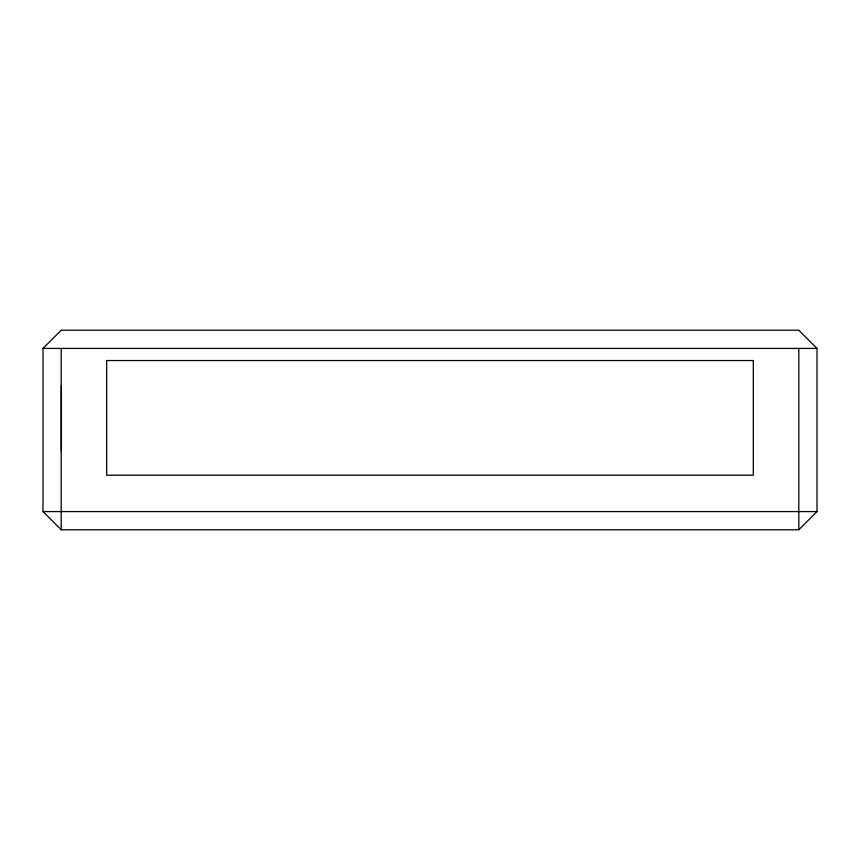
<?xml version="1.0" encoding="UTF-8"?>
<svg xmlns="http://www.w3.org/2000/svg" width="860" height="860" viewBox="0 0 860 860"><rect width="100%" height="100%" fill="white"/><g stroke="black" fill="none" stroke-linecap="round" stroke-linejoin="round"><path stroke-width="1.29" d="M43 348.418L61.2 330.219L798.8 330.219L817 348.418L817 511.582L798.8 529.781L61.2 529.781L43 511.582L43 348.418L817 348.418M43 511.582L817 511.582M798.8 348.418L798.8 529.781M61.329 385.57L61.329 450.78M61.2 348.418L61.2 529.781M753.306 360.544L106.694 360.544L106.694 475.193L753.306 475.193L753.306 360.544"/></g></svg>
